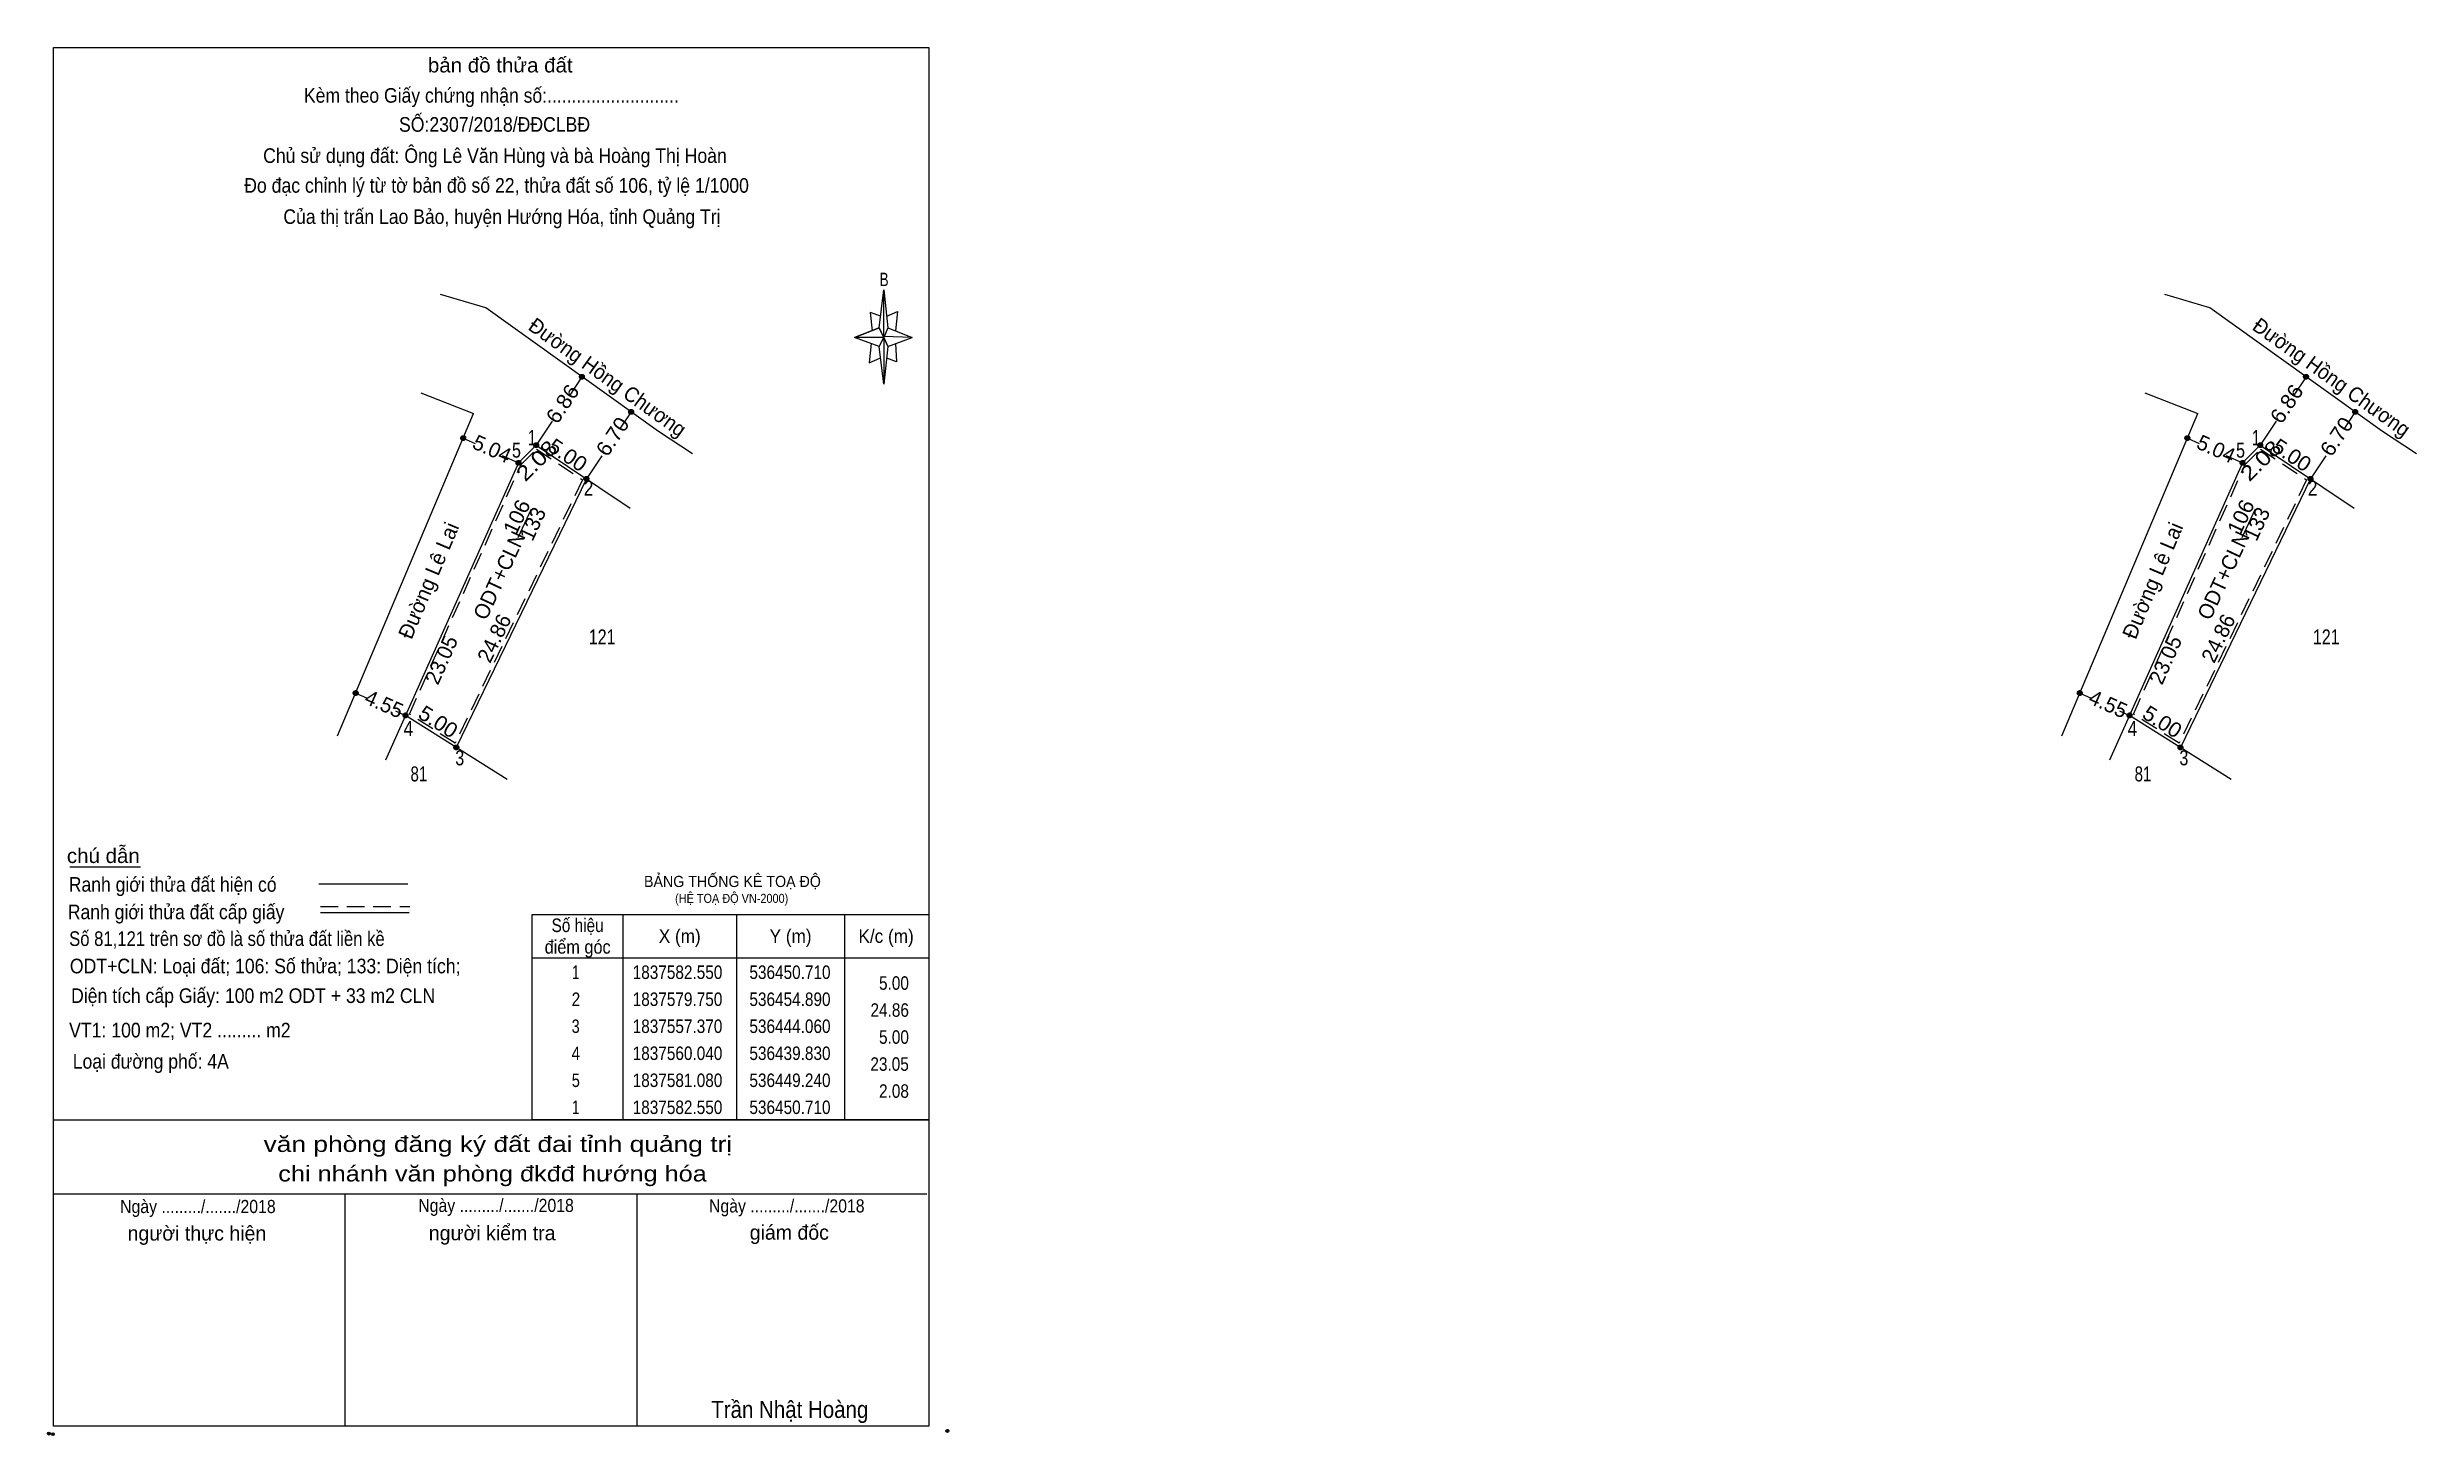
# Model space of a CAD drawing. Header units: metres. Extents: x 536266 to 536464, y 1837500 to 1837616.
import ezdxf
from ezdxf.enums import TextEntityAlignment as Align

# ---------------------------------------------------------------- set-up
doc = ezdxf.new("R2010")
doc.units = ezdxf.units.M
doc.header["$LTSCALE"] = 0.49
doc.header["$PDMODE"] = 32
doc.header["$PDSIZE"] = 0.245
doc.linetypes.add('MEDIUM_DASHED', pattern=[4.5, 3, -1.5])
for name, color, linetype, lineweight in [('1', 7, 'MEDIUM_DASHED', 13), ('10', 7, 'Continuous', 13), ('17', 7, 'Continuous', 13), ('22', 7, 'Continuous', 13), ('23', 7, 'Continuous', 13), ('39', 7, 'Continuous', 13), ('5', 7, 'Continuous', 13), ('6', 7, 'Continuous', 13), ('63', 7, 'Continuous', 13), ('7', 7, 'Continuous', 13)]:
    doc.layers.add(name, color=color, linetype=linetype, lineweight=lineweight)

msp = doc.modelspace()

# ---------------------------------------------------------------- hatches: boundary and pattern name
at = {"layer": '1'}
for points in [[(536311.15, 1837588.25, 1), (536310.75, 1837588.25, 1)], [(536454.72, 1837588.25, 1), (536454.32, 1837588.25, 1)], [(536315.25, 1837585.32, 1), (536314.85, 1837585.32, 1)], [(536458.82, 1837585.32, 1), (536458.42, 1837585.32, 1)], [(536301.27, 1837583.14, 1), (536300.87, 1837583.14, 1)], [(536307.34, 1837582.55, 1), (536306.94, 1837582.55, 1)], [(536307.34, 1837582.55, 1), (536306.94, 1837582.55, 1)], [(536444.84, 1837583.14, 1), (536444.44, 1837583.14, 1)], [(536450.91, 1837582.55, 1), (536450.51, 1837582.55, 1)], [(536450.91, 1837582.55, 1), (536450.51, 1837582.55, 1)], [(536305.87, 1837581.08, 1), (536305.47, 1837581.08, 1)], [(536449.44, 1837581.08, 1), (536449.04, 1837581.08, 1)], [(536311.52, 1837579.75, 1), (536311.12, 1837579.75, 1)], [(536455.09, 1837579.75, 1), (536454.69, 1837579.75, 1)], [(536292.31, 1837561.9, 1), (536291.91, 1837561.9, 1)], [(536435.88, 1837561.9, 1), (536435.48, 1837561.9, 1)], [(536296.46, 1837560.04, 1), (536296.06, 1837560.04, 1)], [(536440.03, 1837560.04, 1), (536439.63, 1837560.04, 1)], [(536300.69, 1837557.37, 1), (536300.29, 1837557.37, 1)], [(536444.26, 1837557.37, 1), (536443.86, 1837557.37, 1)]]:
    msp.add_hatch(color=256, dxfattribs=at).paths.add_polyline_path(points)

# ---------------------------------------------------------------- linework, layer by layer
at = {"layer": '1', "linetype": 'Continuous'}
for p, q in [((536310.95, 1837588.25), (536309.88, 1837586.64)), ((536454.52, 1837588.25), (536453.45, 1837586.64)), ((536308.47, 1837584.54), (536307.14, 1837582.55)), ((536315.05, 1837585.32), (536314.09, 1837583.88)), ((536452.04, 1837584.54), (536450.71, 1837582.55)), ((536458.62, 1837585.32), (536457.66, 1837583.88)), ((536301.07, 1837583.14), (536302.06, 1837582.7)), ((536444.64, 1837583.14), (536445.63, 1837582.7)), ((536305.67, 1837581.08), (536294.59, 1837556.31)), ((536304.31, 1837581.69), (536305.67, 1837581.08)), ((536312.61, 1837581.67), (536311.32, 1837579.75)), ((536449.24, 1837581.08), (536438.16, 1837556.31)), ((536447.88, 1837581.69), (536449.24, 1837581.08)), ((536456.18, 1837581.67), (536454.89, 1837579.75)), ((536305.64, 1837574.86), (536306.74, 1837577.24)), ((536449.21, 1837574.86), (536450.31, 1837577.24)), ((536292.11, 1837561.9), (536293.01, 1837561.5)), ((536435.68, 1837561.9), (536436.58, 1837561.5)), ((536295.42, 1837560.42), (536296.26, 1837560.04)), ((536438.99, 1837560.42), (536439.83, 1837560.04))]:
    msp.add_line(p, q, dxfattribs=at)
at = {"layer": '1'}
for points in [[(536307.17, 1837582.23), (536311, 1837579.66), (536300.39, 1837557.73), (536296.58, 1837560.14), (536305.88, 1837580.94)], [(536450.74, 1837582.23), (536454.57, 1837579.66), (536443.96, 1837557.73), (536440.15, 1837560.14), (536449.45, 1837580.94)]]:
    msp.add_lwpolyline(points, close=True, dxfattribs=at)
for centre in [(536310.95, 1837588.25), (536454.52, 1837588.25), (536315.05, 1837585.32), (536458.62, 1837585.32), (536301.07, 1837583.14), (536307.14, 1837582.55), (536307.14, 1837582.55), (536444.64, 1837583.14), (536450.71, 1837582.55), (536450.71, 1837582.55), (536305.67, 1837581.08), (536449.24, 1837581.08), (536311.32, 1837579.75), (536454.89, 1837579.75), (536292.11, 1837561.9), (536435.68, 1837561.9), (536296.26, 1837560.04), (536439.83, 1837560.04), (536300.49, 1837557.37), (536444.06, 1837557.37)]:
    msp.add_circle(centre, 0.2, dxfattribs=at)
at = {"layer": '10'}
for p, q in [((536454.89, 1837579.75), (536444.06, 1837557.37)), ((536448.29, 1837554.7), (536439.83, 1837560.04))]:
    msp.add_line(p, q, dxfattribs=at)
at = {"layer": '17'}
msp.add_line((536268.31, 1837547.41), (536274.18, 1837547.41), dxfattribs=at)
at = {"layer": '22'}
msp.add_line((536449.24, 1837581.08), (536450.71, 1837582.55), dxfattribs=at)
at = {"layer": '23'}
for p, q in [((536290.61, 1837558.34), (536301.93, 1837585.19)), ((536434.18, 1837558.34), (536445.5, 1837585.19))]:
    msp.add_line(p, q, dxfattribs=at)
at = {"layer": '39'}
for p, q in [((536305.67, 1837581.08), (536307.14, 1837582.55)), ((536311.32, 1837579.75), (536300.49, 1837557.37)), ((536304.72, 1837554.7), (536296.26, 1837560.04))]:
    msp.add_line(p, q, dxfattribs=at)
at = {"layer": '5'}
for p, q in [((536335.69, 1837592.32), (536336.09, 1837595.48)), ((536336.42, 1837592.32), (536338.44, 1837591.51)), ((536335.69, 1837590.78), (536333.66, 1837591.51)), ((536336.42, 1837590.78), (536336.09, 1837587.62)), ((536337.06, 1837591.02), (536337.15, 1837589.48)), ((536337.15, 1837589.48), (536336.33, 1837589.81)), ((536266.94, 1837526.35), (536339.84, 1837526.35)), ((536266.94, 1837520.19), (536339.67, 1837520.19)), ((536266.94, 1837520.19), (536339.67, 1837520.19)), ((536266.94, 1837520.19), (536339.67, 1837520.19)), ((536291.24, 1837500.83), (536291.24, 1837520.19)), ((536315.54, 1837500.83), (536315.54, 1837520.19))]:
    msp.add_line(p, q, dxfattribs=at)
for points in [[(536266.94, 1837615.69), (536339.84, 1837615.69), (536339.84, 1837500.83), (536266.94, 1837500.83)], [(536336.09, 1837595.48), (536336.42, 1837592.32), (536336.09, 1837591.51)], [(536336.09, 1837591.51), (536333.66, 1837591.51), (536335.69, 1837592.32), (536336.42, 1837590.78), (536338.44, 1837591.51), (536336.09, 1837591.59)], [(536336.09, 1837591.51), (536336.09, 1837587.62), (536335.69, 1837590.78)]]:
    msp.add_lwpolyline(points, close=True, dxfattribs=at)
for points in [[(536336.09, 1837591.51), (536335.69, 1837592.32), (536333.66, 1837591.51)], [(536335.85, 1837593.29), (536334.96, 1837593.61), (536335.12, 1837592.07)], [(536336.33, 1837593.29), (536337.23, 1837593.69), (536337.06, 1837592.07)], [(536335.04, 1837591.02), (536334.88, 1837589.4), (536335.77, 1837589.81)], [(536336.09, 1837591.51), (536336.42, 1837590.78), (536338.44, 1837591.51)], [(536339.84, 1837500.83), (536266.94, 1837500.83), (536266.94, 1837520.19)]]:
    msp.add_lwpolyline(points, dxfattribs=at)
for p in [(536266.56, 1837500.21), (536266.88, 1837500.16)]:
    msp.add_point(p, dxfattribs=at)
at = {"layer": '6'}
for p, q in [((536289.05, 1837546), (536296.46, 1837546)), ((536289.17, 1837543.63), (536296.56, 1837543.63))]:
    msp.add_line(p, q, dxfattribs=at)
at = {"layer": '6', "linetype": 'MEDIUM_DASHED'}
msp.add_line((536289.17, 1837544.13), (536296.62, 1837544.13), dxfattribs=at)
at = {"layer": '6'}
msp.add_point((536341.38, 1837500.43), dxfattribs=at)
at = {"layer": '63'}
for p, q in [((536314.37, 1837543.45), (536314.37, 1837526.35)), ((536323.82, 1837543.45), (536323.82, 1837526.35)), ((536332.82, 1837543.45), (536332.82, 1837526.35)), ((536306.81, 1837539.85), (536339.84, 1837539.85))]:
    msp.add_line(p, q, dxfattribs=at)
msp.add_lwpolyline([(536306.81, 1837543.45), (536339.84, 1837543.45), (536339.84, 1837526.35), (536306.81, 1837526.35)], close=True, dxfattribs=at)
at = {"layer": '7'}
for p, q in [((536302.95, 1837593.98), (536299.18, 1837595.11)), ((536446.52, 1837593.98), (536442.75, 1837595.11)), ((536317.33, 1837583.69), (536302.95, 1837593.98)), ((536460.9, 1837583.69), (536446.52, 1837593.98)), ((536297.54, 1837586.91), (536301.93, 1837585.19)), ((536441.11, 1837586.91), (536445.5, 1837585.19)), ((536307.14, 1837582.55), (536314.97, 1837577.31)), ((536320.16, 1837581.84), (536317.33, 1837583.69)), ((536450.71, 1837582.55), (536458.54, 1837577.31)), ((536463.73, 1837581.84), (536460.9, 1837583.69))]:
    msp.add_line(p, q, dxfattribs=at)

# ---------------------------------------------------------------- texts
at = {"layer": '1'}
for s, rotation, width, p in [('Đường Hồng Chương', 324.413, 0.95, (536312.7213, 1837587.6998)), ('Đường Hồng Chương', 324.413, 0.95, (536456.2913, 1837587.6998)), ('6.86', 56.24, 1.05, (536309.8578, 1837585.6477)), ('6.86', 56.24, 1.05, (536453.4278, 1837585.6477)), ('6.70', 56.191, 1.05, (536314.0227, 1837582.9222)), ('6.70', 56.191, 1.05, (536457.5927, 1837582.9222)), ('106', 64.982, 1.05, (536306.088, 1837576.3057)), ('106', 64.982, 1.05, (536449.658, 1837576.3057))]:
    msp.add_text(s, height=1.25, rotation=rotation, dxfattribs=dict(at, width=width)).set_placement(p, align=Align.CENTER)
for s, rotation, p in [('5.04', 335.876, (536303.2096, 1837581.6705)), ('5.04', 335.876, (536446.7796, 1837581.6705)), ('133', 64.982, (536307.4164, 1837575.7307)), ('133', 64.982, (536450.9864, 1837575.7307)), ('Đường Lê Lai', 67.139, (536298.7571, 1837571.0322)), ('ODT+CLN', 64.982, (536304.6374, 1837571.4357)), ('Đường Lê Lai', 67.139, (536442.3271, 1837571.0322)), ('ODT+CLN', 64.982, (536448.2074, 1837571.4357)), ('4.55', 335.858, (536294.2244, 1837560.4213)), ('4.55', 335.858, (536437.7944, 1837560.4213))]:
    msp.add_text(s, height=1.25, rotation=rotation, dxfattribs=at).set_placement(p, align=Align.CENTER)
for s, height, width, p in [('BẢNG THỐNG KÊ TOẠ ĐỘ ', 0.9315, 0.95, (536316.12, 1837545.74)), ('(HỆ TOẠ ĐỘ VN-2000)', 0.7533, 0.9, (536318.71, 1837544.42))]:
    msp.add_text(s, height=height, dxfattribs=dict(at, width=width)).set_placement(p)
at = {"layer": '5'}
for s, height, width, p in [('bản đồ thửa đất', 1.215, 1.05, (536304.15, 1837613.6)), ('Kèm theo Giấy chứng nhận số:...........................', 1.215, 0.9, (536303.41, 1837611.08)), ('SỐ:2307/2018/ĐĐCLBĐ', 1.22, 0.9, (536303.675, 1837608.66)), ('Chủ sử dụng đất: Ông Lê Văn Hùng và bà Hoàng Thị Hoàn', 1.22, 0.9, (536303.71, 1837606.06)), ('Đo đạc chỉnh lý từ tờ bản đồ số 22, thửa đất số 106, tỷ lệ 1/1000 ', 1.22, 0.9, (536304.045, 1837603.58)), ('Của thị trấn Lao Bảo, huyện Hướng Hóa, tỉnh Quảng Trị', 1.215, 0.9, (536304.29, 1837600.98)), ('B', 1.116, 0.75, (536336.115, 1837595.8)), ('văn phòng đăng ký đất đai tỉnh quảng trị', 1.312, 1.25, (536303.95, 1837523.67)), ('chi nhánh văn phòng đkđđ hướng hóa', 1.312, 1.2, (536303.505, 1837521.21)), ('Ngày ........./......./2018', 1.094, 0.9, (536278.97, 1837518.58)), ('Ngày ........./......./2018', 1.094, 0.9, (536303.8, 1837518.67)), ('Ngày ........./......./2018', 1.094, 0.9, (536328.01, 1837518.63)), ('Trần Nhật Hoàng', 1.417, 0.9, (536328.26, 1837501.51))]:
    msp.add_text(s, height=height, dxfattribs=dict(at, width=width)).set_placement(p, align=Align.CENTER)
for s, p in [('người thực hiện', (536278.89, 1837516.29)), ('người kiểm tra', (536303.475, 1837516.31)), ('giám đốc', (536328.22, 1837516.36))]:
    msp.add_text(s, height=1.215, dxfattribs=at).set_placement(p, align=Align.CENTER)
at = {"layer": '6'}
for s, height, width, p in [('chú dẫn', 1.215, 1.05, (536268.06, 1837547.74)), ('Ranh giới thửa đất hiện có ', 1.215, 0.9, (536268.22, 1837545.35)), ('Ranh giới thửa đất cấp giấy', 1.215, 0.9, (536268.14, 1837543.06)), ('Số 81,121 trên sơ đồ là số thửa đất liền kề', 1.22, 0.85, (536268.25, 1837540.83)), ('ODT+CLN: Loại đất; 106: Số thửa; 133: Diện tích;', 1.22, 0.9, (536268.31, 1837538.55)), ('Diện tích cấp Giấy: 100 m2 ODT + 33 m2 CLN', 1.22, 0.9, (536268.41, 1837536.08)), ('VT1: 100 m2; VT2 ......... m2', 1.22, 0.9, (536268.25, 1837533.21)), ('Loại đường phố: 4A', 1.215, 0.9, (536268.55, 1837530.61))]:
    msp.add_text(s, height=height, dxfattribs=dict(at, width=width)).set_placement(p)
at = {"layer": '63'}
for s, height, width, p in [(' 5', 1.25, 0.8, (536305.87, 1837581.51)), (' 1', 1.25, 0.75, (536307.14, 1837582.55)), (' 5', 1.25, 0.8, (536449.44, 1837581.51)), (' 1', 1.25, 0.75, (536450.71, 1837582.55)), (' 2', 1.25, 0.85, (536311.9, 1837578.35)), (' 2', 1.25, 0.85, (536455.47, 1837578.35)), ('121', 1.25, 0.8, (536313.75, 1837565.95)), ('121', 1.25, 0.8, (536457.32, 1837565.95)), (' 4', 1.25, 0.85, (536296.89, 1837558.33)), (' 4', 1.25, 0.85, (536440.46, 1837558.33)), (' 3', 1.25, 0.8, (536301.15, 1837555.88)), (' 3', 1.25, 0.8, (536444.72, 1837555.88)), ('81', 1.25, 0.75, (536298.07, 1837554.54)), ('81', 1.25, 0.75, (536441.64, 1837554.54)), ('5.00', 1.125, 0.85, (536338.18, 1837537.18)), ('24.86', 1.125, 0.85, (536338.18, 1837534.93)), ('5.00', 1.125, 0.85, (536338.18, 1837532.68)), ('23.05', 1.125, 0.85, (536338.17, 1837530.43)), ('2.08', 1.125, 0.85, (536338.18, 1837528.18))]:
    msp.add_text(s, height=height, dxfattribs=dict(at, width=width)).set_placement(p, align=Align.RIGHT)
for s, rotation, width, p in [('2.08', 45, 1.2, (536307.6181, 1837580.8181)), ('5.00', 326.184, 1.05, (536309.4222, 1837581.2071)), ('2.08', 45, 1.2, (536451.1881, 1837580.8181)), ('5.00', 326.184, 1.05, (536452.9972, 1837581.2037)), ('5.00', 327.74, 1.05, (536298.6514, 1837558.9797)), ('5.00', 327.74, 1.05, (536442.2214, 1837558.9797))]:
    msp.add_text(s, height=1.25, rotation=rotation, dxfattribs=dict(at, width=width)).set_placement(p, align=Align.CENTER)
for s, rotation, p in [('23.05', 65.904, (536299.8152, 1837564.4098)), ('24.86', 64.177, (536304.2108, 1837566.1928)), ('23.05', 65.904, (536443.3852, 1837564.4098)), ('24.86', 64.177, (536447.7808, 1837566.1928))]:
    msp.add_text(s, height=1.25, rotation=rotation, dxfattribs=at).set_placement(p, align=Align.CENTER)
for s, width, p in [('Số hiệu', 0.85, (536310.59, 1837541.99)), ('điểm góc', 0.9, (536310.595, 1837540.19)), ('X (m)', 0.95, (536319.095, 1837541.09)), ('Y (m)', 0.95, (536328.325, 1837541.09)), ('K/c (m)', 0.95, (536336.28, 1837541.09)), (' 1', 0.75, (536310.275, 1837538.08)), ('1837582.550', 0.85, (536318.91, 1837538.08)), ('536450.710', 0.85, (536328.275, 1837538.08)), (' 2', 0.85, (536310.275, 1837535.83)), ('1837579.750', 0.85, (536318.91, 1837535.83)), ('536454.890', 0.85, (536328.275, 1837535.83)), (' 3', 0.8, (536310.265, 1837533.58)), ('1837557.370', 0.85, (536318.91, 1837533.58)), ('536444.060', 0.85, (536328.275, 1837533.58)), (' 4', 0.85, (536310.265, 1837531.33)), ('1837560.040', 0.85, (536318.91, 1837531.33)), ('536439.830', 0.85, (536328.275, 1837531.33)), (' 5', 0.8, (536310.275, 1837529.08)), ('1837581.080', 0.85, (536318.91, 1837529.08)), ('536449.240', 0.85, (536328.275, 1837529.08)), (' 1', 0.75, (536310.275, 1837526.83)), ('1837582.550', 0.85, (536318.91, 1837526.83)), ('536450.710', 0.85, (536328.275, 1837526.83))]:
    msp.add_text(s, height=1.125, dxfattribs=dict(at, width=width)).set_placement(p, align=Align.CENTER)

doc.saveas('drawing.dxf')
